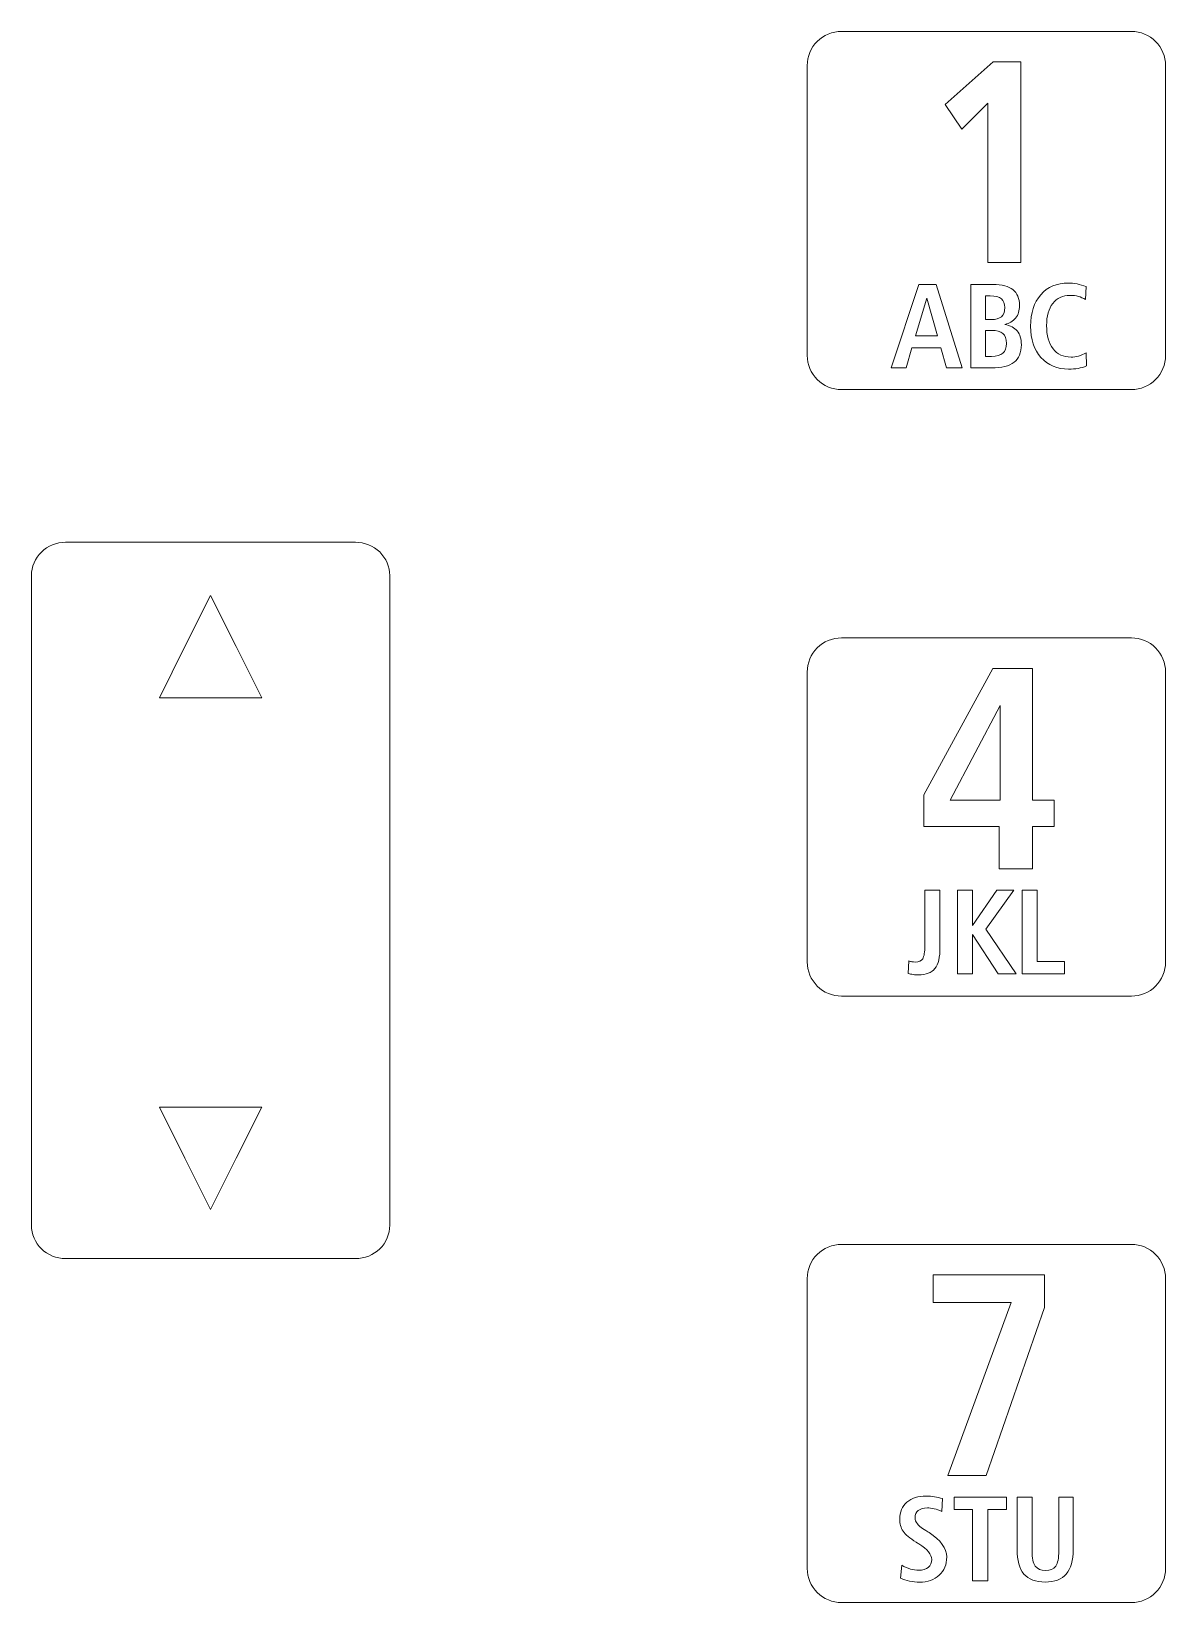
# Model space of a CAD drawing. Header units: millimetres. Extents: x -419 to 398, y -93 to 96.
# Drawn here: x -417.35 to -384.11, y 9.73 to 55.79 of the extents above; entities that cross this region are included whole.
import ezdxf

# ---------------------------------------------------------------- set-up
doc = ezdxf.new("R2010")
doc.units = ezdxf.units.MM
doc.header["$MEASUREMENT"] = 0
doc.layers.add('Master Desktop', color=7, linetype='Continuous', plot=False)

msp = doc.modelspace()

# ---------------------------------------------------------------- linework, layer by layer
at = {"layer": 'Master Desktop', "color": 250, "lineweight": 9}
for points in [[(-385.1106, 45.2882), (-385.1106, 45.2882), (-393.6106, 45.2882), (-393.6106, 45.2882), (-393.6106, 45.2882), (-393.8756, 45.288), (-394.1299, 45.3931), (-394.3174, 45.5804), (-394.3174, 45.5804), (-394.505, 45.7677), (-394.6104, 46.0231), (-394.6106, 46.2882), (-394.6106, 46.2882), (-394.6106, 46.2882), (-394.6106, 54.7882), (-394.6106, 54.7882), (-394.6106, 54.7882), (-394.6107, 55.0532), (-394.5056, 55.3075), (-394.3183, 55.495), (-394.3183, 55.495), (-394.131, 55.6826), (-393.8756, 55.788), (-393.6106, 55.7882), (-393.6106, 55.7882), (-393.6106, 55.7882), (-385.1106, 55.7882), (-385.1106, 55.7882), (-385.1106, 55.7882), (-384.8455, 55.7883), (-384.5913, 55.6832), (-384.4037, 55.4959), (-384.4037, 55.4959), (-384.2162, 55.3086), (-384.1107, 55.0532), (-384.1106, 54.7882), (-384.1106, 54.7882), (-384.1106, 54.7882), (-384.1106, 46.2882), (-384.1106, 46.2882), (-384.1106, 46.2882), (-384.1104, 46.0231), (-384.2155, 45.7689), (-384.4028, 45.5813), (-384.4028, 45.5813), (-384.5901, 45.3938), (-384.8455, 45.2883), (-385.1106, 45.2882)], [(-407.8471, 19.8133), (-407.8471, 19.8133), (-416.3469, 19.8133), (-416.3469, 19.8133), (-416.3469, 19.8133), (-416.6119, 19.8132), (-416.8662, 19.9159), (-417.0537, 20.0988), (-417.0537, 20.0988), (-417.2413, 20.2817), (-417.3467, 20.5312), (-417.3469, 20.79), (-417.3469, 20.79), (-417.3469, 20.79), (-417.3469, 39.8364), (-417.3469, 39.8364), (-417.3469, 39.8364), (-417.347, 40.0953), (-417.2419, 40.3436), (-417.0546, 40.5268), (-417.0546, 40.5268), (-416.8673, 40.71), (-416.6119, 40.813), (-416.3469, 40.8131), (-416.3469, 40.8131), (-416.3469, 40.8131), (-407.8471, 40.8131), (-407.8471, 40.8131), (-407.8471, 40.8131), (-407.582, 40.8133), (-407.3278, 40.7106), (-407.1402, 40.5277), (-407.1402, 40.5277), (-406.9527, 40.3448), (-406.8472, 40.0953), (-406.8471, 39.8364), (-406.8471, 39.8364), (-406.8471, 39.8364), (-406.8471, 20.79), (-406.8471, 20.79), (-406.8471, 20.79), (-406.8469, 20.5312), (-406.952, 20.2828), (-407.1393, 20.0997), (-407.1393, 20.0997), (-407.3266, 19.9165), (-407.582, 19.8135), (-407.8471, 19.8133)], [(-385.1106, 27.5082), (-385.1106, 27.5082), (-393.6106, 27.5082), (-393.6106, 27.5082), (-393.6106, 27.5082), (-393.8756, 27.508), (-394.1299, 27.6131), (-394.3174, 27.8004), (-394.3174, 27.8004), (-394.505, 27.9877), (-394.6104, 28.2431), (-394.6106, 28.5082), (-394.6106, 28.5082), (-394.6106, 28.5082), (-394.6106, 37.0082), (-394.6106, 37.0082), (-394.6106, 37.0082), (-394.6107, 37.2732), (-394.5056, 37.5275), (-394.3183, 37.715), (-394.3183, 37.715), (-394.131, 37.9026), (-393.8756, 38.008), (-393.6106, 38.0082), (-393.6106, 38.0082), (-393.6106, 38.0082), (-385.1106, 38.0082), (-385.1106, 38.0082), (-385.1106, 38.0082), (-384.8455, 38.0083), (-384.5913, 37.9032), (-384.4037, 37.7159), (-384.4037, 37.7159), (-384.2162, 37.5286), (-384.1107, 37.2732), (-384.1106, 37.0082), (-384.1106, 37.0082), (-384.1106, 37.0082), (-384.1106, 28.5082), (-384.1106, 28.5082), (-384.1106, 28.5082), (-384.1104, 28.2431), (-384.2155, 27.9889), (-384.4028, 27.8013), (-384.4028, 27.8013), (-384.5901, 27.6138), (-384.8455, 27.5083), (-385.1106, 27.5082)], [(-385.1106, 9.7282), (-385.1106, 9.7282), (-393.6106, 9.7282), (-393.6106, 9.7282), (-393.6106, 9.7282), (-393.8756, 9.728), (-394.1299, 9.8331), (-394.3174, 10.0204), (-394.3174, 10.0204), (-394.505, 10.2077), (-394.6104, 10.4631), (-394.6106, 10.7282), (-394.6106, 10.7282), (-394.6106, 10.7282), (-394.6106, 19.2282), (-394.6106, 19.2282), (-394.6106, 19.2282), (-394.6107, 19.4932), (-394.5056, 19.7475), (-394.3183, 19.935), (-394.3183, 19.935), (-394.131, 20.1226), (-393.8756, 20.228), (-393.6106, 20.2282), (-393.6106, 20.2282), (-393.6106, 20.2282), (-385.1106, 20.2282), (-385.1106, 20.2282), (-385.1106, 20.2282), (-384.8455, 20.2283), (-384.5913, 20.1232), (-384.4037, 19.9359), (-384.4037, 19.9359), (-384.2162, 19.7486), (-384.1107, 19.4932), (-384.1106, 19.2282), (-384.1106, 19.2282), (-384.1106, 19.2282), (-384.1106, 10.7282), (-384.1106, 10.7282), (-384.1106, 10.7282), (-384.1104, 10.4631), (-384.2155, 10.2089), (-384.4028, 10.0213), (-384.4028, 10.0213), (-384.5901, 9.8338), (-384.8455, 9.7283), (-385.1106, 9.7282)]]:
    msp.add_open_spline(points, degree=3, knots=[0, 0, 0, 0, 0.0769231, 0.0769231, 0.0769231, 0.0769231, 0.1538462, 0.1538462, 0.1538462, 0.1538462, 0.2307692, 0.2307692, 0.2307692, 0.2307692, 0.3076923, 0.3076923, 0.3076923, 0.3076923, 0.3846154, 0.3846154, 0.3846154, 0.3846154, 0.4615385, 0.4615385, 0.4615385, 0.4615385, 0.5384615, 0.5384615, 0.5384615, 0.5384615, 0.6153846, 0.6153846, 0.6153846, 0.6153846, 0.6923077, 0.6923077, 0.6923077, 0.6923077, 0.7692308, 0.7692308, 0.7692308, 0.7692308, 0.8461538, 0.8461538, 0.8461538, 0.8461538, 1, 1, 1, 1], dxfattribs=at)
at = {"layer": 'Master Desktop', "color": 240, "lineweight": 9}
for points, knots in [([(-389.1612, 54.8939), (-389.1612, 54.8939), (-388.3555, 54.8939), (-388.3555, 54.8939), (-388.3555, 54.8939), (-388.3555, 54.8939), (-388.3555, 49.0181), (-388.3555, 49.0181), (-388.3555, 49.0181), (-388.3555, 49.0181), (-389.3207, 49.0181), (-389.3207, 49.0181), (-389.3207, 49.0181), (-389.3207, 49.0181), (-389.3207, 53.6818), (-389.3207, 53.6818), (-389.3207, 53.6818), (-389.3207, 53.6818), (-390.0813, 52.9212), (-390.0813, 52.9212), (-390.0813, 52.9212), (-390.0813, 52.9212), (-390.5737, 53.6493), (-390.5737, 53.6493), (-390.5737, 53.6493), (-390.5737, 53.6493), (-389.1612, 54.8939), (-389.1612, 54.8939)], [0, 0, 0, 0, 0.125, 0.125, 0.125, 0.125, 0.25, 0.25, 0.25, 0.25, 0.375, 0.375, 0.375, 0.375, 0.5, 0.5, 0.5, 0.5, 0.625, 0.625, 0.625, 0.625, 0.75, 0.75, 0.75, 0.75, 1, 1, 1, 1]), ([(-391.3458, 48.3717), (-391.3458, 48.3717), (-390.8378, 48.3717), (-390.8378, 48.3717), (-390.8378, 48.3717), (-390.8378, 48.3717), (-390.0694, 45.9235), (-390.0694, 45.9235), (-390.0694, 45.9235), (-390.0694, 45.9235), (-390.5309, 45.9235), (-390.5309, 45.9235), (-390.5309, 45.9235), (-390.5309, 45.9235), (-390.6932, 46.5162), (-390.6932, 46.5162), (-390.6932, 46.5162), (-390.6932, 46.5162), (-391.5475, 46.5162), (-391.5475, 46.5162), (-391.5475, 46.5162), (-391.5475, 46.5162), (-391.7162, 45.9235), (-391.7162, 45.9235), (-391.7162, 45.9235), (-391.7162, 45.9235), (-392.1507, 45.9235), (-392.1507, 45.9235), (-392.1507, 45.9235), (-392.1507, 45.9235), (-391.3458, 48.3717), (-391.3458, 48.3717)], [0, 0, 0, 0, 0.1111111, 0.1111111, 0.1111111, 0.1111111, 0.2222222, 0.2222222, 0.2222222, 0.2222222, 0.3333333, 0.3333333, 0.3333333, 0.3333333, 0.4444444, 0.4444444, 0.4444444, 0.4444444, 0.5555556, 0.5555556, 0.5555556, 0.5555556, 0.6666667, 0.6666667, 0.6666667, 0.6666667, 0.7777778, 0.7777778, 0.7777778, 0.7777778, 1, 1, 1, 1]), ([(-389.8154, 48.3717), (-389.8154, 48.3717), (-389.1663, 48.3717), (-389.1663, 48.3717), (-389.1663, 48.3717), (-388.9046, 48.3717), (-388.71, 48.3206), (-388.5818, 48.2177), (-388.5818, 48.2177), (-388.4542, 48.1148), (-388.3902, 47.9596), (-388.3902, 47.7514), (-388.3902, 47.7514), (-388.3902, 47.6033), (-388.4278, 47.4816), (-388.5036, 47.3863), (-388.5036, 47.3863), (-388.5795, 47.2911), (-388.6865, 47.2287), (-388.8241, 47.1999), (-388.8241, 47.1999), (-388.66, 47.1694), (-388.5377, 47.1047), (-388.4578, 47.0065), (-388.4578, 47.0065), (-388.3772, 46.9083), (-388.3372, 46.7743), (-388.3372, 46.6038), (-388.3372, 46.6038), (-388.3372, 46.3721), (-388.4084, 46.2004), (-388.5513, 46.0899), (-388.5513, 46.0899), (-388.6941, 45.9788), (-388.9152, 45.9235), (-389.2145, 45.9235), (-389.2145, 45.9235), (-389.2145, 45.9235), (-389.8154, 45.9235), (-389.8154, 45.9235), (-389.8154, 45.9235), (-389.8154, 45.9235), (-389.8154, 48.3717), (-389.8154, 48.3717)], [0, 0, 0, 0, 0.0833333, 0.0833333, 0.0833333, 0.0833333, 0.1666667, 0.1666667, 0.1666667, 0.1666667, 0.25, 0.25, 0.25, 0.25, 0.3333333, 0.3333333, 0.3333333, 0.3333333, 0.4166667, 0.4166667, 0.4166667, 0.4166667, 0.5, 0.5, 0.5, 0.5, 0.5833333, 0.5833333, 0.5833333, 0.5833333, 0.6666667, 0.6666667, 0.6666667, 0.6666667, 0.75, 0.75, 0.75, 0.75, 0.8333333, 0.8333333, 0.8333333, 0.8333333, 1, 1, 1, 1]), ([(-386.4393, 48.307), (-386.4393, 48.307), (-386.4569, 47.9266), (-386.4569, 47.9266), (-386.4569, 47.9266), (-386.5246, 47.9702), (-386.5939, 48.0019), (-386.6651, 48.0213), (-386.6651, 48.0213), (-386.7362, 48.0407), (-386.8197, 48.0507), (-386.915, 48.0507), (-386.915, 48.0507), (-387.1284, 48.0507), (-387.2954, 47.9725), (-387.4159, 47.8167), (-387.4159, 47.8167), (-387.5364, 47.6603), (-387.597, 47.4434), (-387.597, 47.1658), (-387.597, 47.1658), (-387.597, 46.873), (-387.5341, 46.6455), (-387.4082, 46.4838), (-387.4082, 46.4838), (-387.2824, 46.3221), (-387.1066, 46.241), (-386.8803, 46.241), (-386.8803, 46.241), (-386.8044, 46.241), (-386.7303, 46.2516), (-386.6574, 46.2727), (-386.6574, 46.2727), (-386.5845, 46.2939), (-386.5116, 46.3262), (-386.4393, 46.3686), (-386.4393, 46.3686), (-386.4393, 46.3686), (-386.4258, 45.9799), (-386.4258, 45.9799), (-386.4258, 45.9799), (-386.5063, 45.9488), (-386.5898, 45.9259), (-386.6763, 45.9106), (-386.6763, 45.9106), (-386.7633, 45.8959), (-386.855, 45.8882), (-386.9514, 45.8882), (-386.9514, 45.8882), (-387.2877, 45.8882), (-387.5576, 46.0023), (-387.761, 46.2304), (-387.761, 46.2304), (-387.9644, 46.4579), (-388.0662, 46.7631), (-388.0662, 47.1441), (-388.0662, 47.1441), (-388.0662, 47.5333), (-387.9668, 47.842), (-387.7675, 48.0695), (-387.7675, 48.0695), (-387.5682, 48.2971), (-387.2995, 48.4105), (-386.9614, 48.4105), (-386.9614, 48.4105), (-386.8767, 48.4105), (-386.7909, 48.4023), (-386.7051, 48.3858), (-386.7051, 48.3858), (-386.6186, 48.3688), (-386.5304, 48.3429), (-386.4393, 48.307)], [0, 0, 0, 0, 0.0526316, 0.0526316, 0.0526316, 0.0526316, 0.1052632, 0.1052632, 0.1052632, 0.1052632, 0.1578947, 0.1578947, 0.1578947, 0.1578947, 0.2105263, 0.2105263, 0.2105263, 0.2105263, 0.2631579, 0.2631579, 0.2631579, 0.2631579, 0.3157895, 0.3157895, 0.3157895, 0.3157895, 0.3684211, 0.3684211, 0.3684211, 0.3684211, 0.4210526, 0.4210526, 0.4210526, 0.4210526, 0.4736842, 0.4736842, 0.4736842, 0.4736842, 0.5263158, 0.5263158, 0.5263158, 0.5263158, 0.5789474, 0.5789474, 0.5789474, 0.5789474, 0.6315789, 0.6315789, 0.6315789, 0.6315789, 0.6842105, 0.6842105, 0.6842105, 0.6842105, 0.7368421, 0.7368421, 0.7368421, 0.7368421, 0.7894737, 0.7894737, 0.7894737, 0.7894737, 0.8421053, 0.8421053, 0.8421053, 0.8421053, 0.8947368, 0.8947368, 0.8947368, 0.8947368, 1, 1, 1, 1]), ([(-391.103, 47.9702), (-391.103, 47.9702), (-391.4422, 46.8619), (-391.4422, 46.8619), (-391.4422, 46.8619), (-391.4422, 46.8619), (-390.7896, 46.8619), (-390.7896, 46.8619), (-390.7896, 46.8619), (-390.7896, 46.8619), (-391.103, 47.9702), (-391.103, 47.9702)], [0, 0, 0, 0, 0.25, 0.25, 0.25, 0.25, 0.5, 0.5, 0.5, 0.5, 1, 1, 1, 1]), ([(-389.392, 48.0331), (-389.392, 48.0331), (-389.392, 47.3416), (-389.392, 47.3416), (-389.392, 47.3416), (-389.392, 47.3416), (-389.2215, 47.3416), (-389.2215, 47.3416), (-389.2215, 47.3416), (-389.0839, 47.3416), (-388.9828, 47.3699), (-388.9176, 47.4257), (-388.9176, 47.4257), (-388.8529, 47.4822), (-388.8205, 47.5703), (-388.8205, 47.6909), (-388.8205, 47.6909), (-388.8205, 47.8102), (-388.8541, 47.8967), (-388.9211, 47.9513), (-388.9211, 47.9513), (-388.9881, 48.006), (-389.0981, 48.0331), (-389.2509, 48.0331), (-389.2509, 48.0331), (-389.2509, 48.0331), (-389.392, 48.0331), (-389.392, 48.0331)], [0, 0, 0, 0, 0.125, 0.125, 0.125, 0.125, 0.25, 0.25, 0.25, 0.25, 0.375, 0.375, 0.375, 0.375, 0.5, 0.5, 0.5, 0.5, 0.625, 0.625, 0.625, 0.625, 0.75, 0.75, 0.75, 0.75, 1, 1, 1, 1]), ([(-389.392, 47.0241), (-389.392, 47.0241), (-389.392, 46.2622), (-389.392, 46.2622), (-389.392, 46.2622), (-389.392, 46.2622), (-389.2145, 46.2622), (-389.2145, 46.2622), (-389.2145, 46.2622), (-389.061, 46.2622), (-388.9487, 46.2921), (-388.8776, 46.3527), (-388.8776, 46.3527), (-388.8064, 46.4133), (-388.7712, 46.5085), (-388.7712, 46.6396), (-388.7712, 46.6396), (-388.7712, 46.7754), (-388.8058, 46.873), (-388.8752, 46.9336), (-388.8752, 46.9336), (-388.9446, 46.9942), (-389.0575, 47.0241), (-389.2145, 47.0241), (-389.2145, 47.0241), (-389.2145, 47.0241), (-389.392, 47.0241), (-389.392, 47.0241)], [0, 0, 0, 0, 0.125, 0.125, 0.125, 0.125, 0.25, 0.25, 0.25, 0.25, 0.375, 0.375, 0.375, 0.375, 0.5, 0.5, 0.5, 0.5, 0.625, 0.625, 0.625, 0.625, 0.75, 0.75, 0.75, 0.75, 1, 1, 1, 1]), ([(-412.097, 39.2536), (-412.097, 39.2536), (-411.347, 37.7537), (-411.347, 37.7537), (-411.347, 37.7537), (-411.347, 37.7537), (-410.597, 36.2536), (-410.597, 36.2536), (-410.597, 36.2536), (-410.597, 36.2536), (-412.097, 36.2536), (-412.097, 36.2536), (-412.097, 36.2536), (-412.097, 36.2536), (-413.597, 36.2536), (-413.597, 36.2536), (-413.597, 36.2536), (-413.597, 36.2536), (-412.847, 37.7537), (-412.847, 37.7537), (-412.847, 37.7537), (-412.847, 37.7537), (-412.097, 39.2536), (-412.097, 39.2536)], [0, 0, 0, 0, 0.1428571, 0.1428571, 0.1428571, 0.1428571, 0.2857143, 0.2857143, 0.2857143, 0.2857143, 0.4285714, 0.4285714, 0.4285714, 0.4285714, 0.5714286, 0.5714286, 0.5714286, 0.5714286, 0.7142857, 0.7142857, 0.7142857, 0.7142857, 1, 1, 1, 1]), ([(-389.1739, 37.1139), (-389.1739, 37.1139), (-388.014, 37.1139), (-388.014, 37.1139), (-388.014, 37.1139), (-388.014, 37.1139), (-388.014, 33.2532), (-388.014, 33.2532), (-388.014, 33.2532), (-388.014, 33.2532), (-387.379, 33.2532), (-387.379, 33.2532), (-387.379, 33.2532), (-387.379, 33.2532), (-387.379, 32.4827), (-387.379, 32.4827), (-387.379, 32.4827), (-387.379, 32.4827), (-388.014, 32.4827), (-388.014, 32.4827), (-388.014, 32.4827), (-388.014, 32.4827), (-388.014, 31.2381), (-388.014, 31.2381), (-388.014, 31.2381), (-388.014, 31.2381), (-388.9876, 31.2381), (-388.9876, 31.2381), (-388.9876, 31.2381), (-388.9876, 31.2381), (-388.9876, 32.4827), (-388.9876, 32.4827), (-388.9876, 32.4827), (-388.9876, 32.4827), (-391.1974, 32.4827), (-391.1974, 32.4827), (-391.1974, 32.4827), (-391.1974, 32.4827), (-391.1974, 33.4126), (-391.1974, 33.4126), (-391.1974, 33.4126), (-391.1974, 33.4126), (-389.1739, 37.1139), (-389.1739, 37.1139)], [0, 0, 0, 0, 0.0833333, 0.0833333, 0.0833333, 0.0833333, 0.1666667, 0.1666667, 0.1666667, 0.1666667, 0.25, 0.25, 0.25, 0.25, 0.3333333, 0.3333333, 0.3333333, 0.3333333, 0.4166667, 0.4166667, 0.4166667, 0.4166667, 0.5, 0.5, 0.5, 0.5, 0.5833333, 0.5833333, 0.5833333, 0.5833333, 0.6666667, 0.6666667, 0.6666667, 0.6666667, 0.75, 0.75, 0.75, 0.75, 0.8333333, 0.8333333, 0.8333333, 0.8333333, 1, 1, 1, 1]), ([(-388.9622, 36.0231), (-388.9622, 36.0231), (-390.4255, 33.2532), (-390.4255, 33.2532), (-390.4255, 33.2532), (-390.4255, 33.2532), (-388.9622, 33.2532), (-388.9622, 33.2532), (-388.9622, 33.2532), (-388.9622, 33.2532), (-388.9622, 36.0231), (-388.9622, 36.0231)], [0, 0, 0, 0, 0.25, 0.25, 0.25, 0.25, 0.5, 0.5, 0.5, 0.5, 1, 1, 1, 1]), ([(-391.1657, 30.6093), (-391.1657, 30.6093), (-390.7212, 30.6093), (-390.7212, 30.6093), (-390.7212, 30.6093), (-390.7212, 30.6093), (-390.7212, 28.9442), (-390.7212, 28.9442), (-390.7212, 28.9442), (-390.7212, 28.6491), (-390.7706, 28.4398), (-390.8687, 28.3157), (-390.8687, 28.3157), (-390.9669, 28.1917), (-391.128, 28.1294), (-391.3526, 28.1294), (-391.3526, 28.1294), (-391.4061, 28.1294), (-391.4579, 28.1329), (-391.5078, 28.1405), (-391.5078, 28.1405), (-391.5572, 28.1482), (-391.6054, 28.1593), (-391.6525, 28.174), (-391.6525, 28.174), (-391.6525, 28.174), (-391.6354, 28.5415), (-391.6354, 28.5415), (-391.6354, 28.5415), (-391.6043, 28.5297), (-391.5725, 28.5209), (-391.5414, 28.5156), (-391.5414, 28.5156), (-391.5096, 28.5098), (-391.4773, 28.5068), (-391.4455, 28.5068), (-391.4455, 28.5068), (-391.3409, 28.5068), (-391.268, 28.5392), (-391.2268, 28.6032), (-391.2268, 28.6032), (-391.1862, 28.6679), (-391.1657, 28.7973), (-391.1657, 28.993), (-391.1657, 28.993), (-391.1657, 28.993), (-391.1657, 30.6093), (-391.1657, 30.6093)], [0, 0, 0, 0, 0.0769231, 0.0769231, 0.0769231, 0.0769231, 0.1538462, 0.1538462, 0.1538462, 0.1538462, 0.2307692, 0.2307692, 0.2307692, 0.2307692, 0.3076923, 0.3076923, 0.3076923, 0.3076923, 0.3846154, 0.3846154, 0.3846154, 0.3846154, 0.4615385, 0.4615385, 0.4615385, 0.4615385, 0.5384615, 0.5384615, 0.5384615, 0.5384615, 0.6153846, 0.6153846, 0.6153846, 0.6153846, 0.6923077, 0.6923077, 0.6923077, 0.6923077, 0.7692308, 0.7692308, 0.7692308, 0.7692308, 0.8461538, 0.8461538, 0.8461538, 0.8461538, 1, 1, 1, 1]), ([(-390.2056, 30.6093), (-390.2056, 30.6093), (-389.7646, 30.6093), (-389.7646, 30.6093), (-389.7646, 30.6093), (-389.7646, 30.6093), (-389.7646, 29.5792), (-389.7646, 29.5792), (-389.7646, 29.5792), (-389.7646, 29.5792), (-389.0596, 30.6093), (-389.0596, 30.6093), (-389.0596, 30.6093), (-389.0596, 30.6093), (-388.5616, 30.6093), (-388.5616, 30.6093), (-388.5616, 30.6093), (-388.5616, 30.6093), (-389.3765, 29.4669), (-389.3765, 29.4669), (-389.3765, 29.4669), (-389.3765, 29.4669), (-388.4876, 28.1611), (-388.4876, 28.1611), (-388.4876, 28.1611), (-388.4876, 28.1611), (-389.0167, 28.1611), (-389.0167, 28.1611), (-389.0167, 28.1611), (-389.0167, 28.1611), (-389.7646, 29.3152), (-389.7646, 29.3152), (-389.7646, 29.3152), (-389.7646, 29.3152), (-389.7646, 28.1611), (-389.7646, 28.1611), (-389.7646, 28.1611), (-389.7646, 28.1611), (-390.2056, 28.1611), (-390.2056, 28.1611), (-390.2056, 28.1611), (-390.2056, 28.1611), (-390.2056, 30.6093), (-390.2056, 30.6093)], [0, 0, 0, 0, 0.0833333, 0.0833333, 0.0833333, 0.0833333, 0.1666667, 0.1666667, 0.1666667, 0.1666667, 0.25, 0.25, 0.25, 0.25, 0.3333333, 0.3333333, 0.3333333, 0.3333333, 0.4166667, 0.4166667, 0.4166667, 0.4166667, 0.5, 0.5, 0.5, 0.5, 0.5833333, 0.5833333, 0.5833333, 0.5833333, 0.6666667, 0.6666667, 0.6666667, 0.6666667, 0.75, 0.75, 0.75, 0.75, 0.8333333, 0.8333333, 0.8333333, 0.8333333, 1, 1, 1, 1]), ([(-388.3106, 30.6093), (-388.3106, 30.6093), (-387.8696, 30.6093), (-387.8696, 30.6093), (-387.8696, 30.6093), (-387.8696, 30.6093), (-387.8696, 28.5209), (-387.8696, 28.5209), (-387.8696, 28.5209), (-387.8696, 28.5209), (-387.0688, 28.5209), (-387.0688, 28.5209), (-387.0688, 28.5209), (-387.0688, 28.5209), (-387.0688, 28.1611), (-387.0688, 28.1611), (-387.0688, 28.1611), (-387.0688, 28.1611), (-388.3106, 28.1611), (-388.3106, 28.1611), (-388.3106, 28.1611), (-388.3106, 28.1611), (-388.3106, 30.6093), (-388.3106, 30.6093)], [0, 0, 0, 0, 0.1428571, 0.1428571, 0.1428571, 0.1428571, 0.2857143, 0.2857143, 0.2857143, 0.2857143, 0.4285714, 0.4285714, 0.4285714, 0.4285714, 0.5714286, 0.5714286, 0.5714286, 0.5714286, 0.7142857, 0.7142857, 0.7142857, 0.7142857, 1, 1, 1, 1]), ([(-412.097, 21.2536), (-412.097, 21.2536), (-411.347, 22.7535), (-411.347, 22.7535), (-411.347, 22.7535), (-411.347, 22.7535), (-410.597, 24.2536), (-410.597, 24.2536), (-410.597, 24.2536), (-410.597, 24.2536), (-412.097, 24.2536), (-412.097, 24.2536), (-412.097, 24.2536), (-412.097, 24.2536), (-413.597, 24.2536), (-413.597, 24.2536), (-413.597, 24.2536), (-413.597, 24.2536), (-412.847, 22.7535), (-412.847, 22.7535), (-412.847, 22.7535), (-412.847, 22.7535), (-412.097, 21.2536), (-412.097, 21.2536)], [0, 0, 0, 0, 0.1428571, 0.1428571, 0.1428571, 0.1428571, 0.2857143, 0.2857143, 0.2857143, 0.2857143, 0.4285714, 0.4285714, 0.4285714, 0.4285714, 0.5714286, 0.5714286, 0.5714286, 0.5714286, 0.7142857, 0.7142857, 0.7142857, 0.7142857, 1, 1, 1, 1]), ([(-390.9223, 19.3339), (-390.9223, 19.3339), (-387.6542, 19.3339), (-387.6542, 19.3339), (-387.6542, 19.3339), (-387.6542, 19.3339), (-387.6542, 18.3786), (-387.6542, 18.3786), (-387.6542, 18.3786), (-387.6542, 18.3786), (-389.3645, 13.4581), (-389.3645, 13.4581), (-389.3645, 13.4581), (-389.3645, 13.4581), (-390.4891, 13.4581), (-390.4891, 13.4581), (-390.4891, 13.4581), (-390.4891, 13.4581), (-388.6378, 18.5211), (-388.6378, 18.5211), (-388.6378, 18.5211), (-388.6378, 18.5211), (-390.9223, 18.5211), (-390.9223, 18.5211), (-390.9223, 18.5211), (-390.9223, 18.5211), (-390.9223, 19.3339), (-390.9223, 19.3339)], [0, 0, 0, 0, 0.125, 0.125, 0.125, 0.125, 0.25, 0.25, 0.25, 0.25, 0.375, 0.375, 0.375, 0.375, 0.5, 0.5, 0.5, 0.5, 0.625, 0.625, 0.625, 0.625, 0.75, 0.75, 0.75, 0.75, 1, 1, 1, 1]), ([(-390.6438, 12.7746), (-390.6438, 12.7746), (-390.6644, 12.4013), (-390.6644, 12.4013), (-390.6644, 12.4013), (-390.7449, 12.4348), (-390.8208, 12.4601), (-390.8919, 12.4771), (-390.8919, 12.4771), (-390.9631, 12.4942), (-391.0295, 12.503), (-391.0912, 12.503), (-391.0912, 12.503), (-391.2071, 12.503), (-391.2964, 12.4783), (-391.3582, 12.4289), (-391.3582, 12.4289), (-391.4199, 12.3795), (-391.4511, 12.309), (-391.4511, 12.2172), (-391.4511, 12.2172), (-391.4511, 12.1496), (-391.4281, 12.0879), (-391.3829, 12.0326), (-391.3829, 12.0326), (-391.3376, 11.9779), (-391.2353, 11.9003), (-391.076, 11.8004), (-391.076, 11.8004), (-391.076, 11.8004), (-391.0401, 11.778), (-391.0401, 11.778), (-391.0401, 11.778), (-390.6955, 11.5587), (-390.5233, 11.3212), (-390.5233, 11.0649), (-390.5233, 11.0649), (-390.5233, 10.845), (-390.5968, 10.6662), (-390.7438, 10.5304), (-390.7438, 10.5304), (-390.8907, 10.3946), (-391.083, 10.3264), (-391.3205, 10.3264), (-391.3205, 10.3264), (-391.4181, 10.3264), (-391.5151, 10.337), (-391.611, 10.3576), (-391.611, 10.3576), (-391.7068, 10.3781), (-391.7944, 10.4069), (-391.875, 10.4434), (-391.875, 10.4434), (-391.875, 10.4434), (-391.8421, 10.8203), (-391.8421, 10.8203), (-391.8421, 10.8203), (-391.7562, 10.7721), (-391.6715, 10.7362), (-391.5881, 10.7121), (-391.5881, 10.7121), (-391.5052, 10.688), (-391.4228, 10.6756), (-391.3411, 10.6756), (-391.3411, 10.6756), (-391.2253, 10.6756), (-391.1336, 10.7039), (-391.066, 10.7609), (-391.066, 10.7609), (-390.9983, 10.8179), (-390.9642, 10.8938), (-390.9642, 10.989), (-390.9642, 10.989), (-390.9642, 11.1384), (-391.0895, 11.2906), (-391.3394, 11.4453), (-391.3394, 11.4453), (-391.3758, 11.4682), (-391.4034, 11.4858), (-391.4217, 11.497), (-391.4217, 11.497), (-391.6069, 11.614), (-391.7333, 11.7222), (-391.8009, 11.8216), (-391.8009, 11.8216), (-391.8685, 11.9209), (-391.9026, 12.0391), (-391.9026, 12.1755), (-391.9026, 12.1755), (-391.9026, 12.3825), (-391.8326, 12.5465), (-391.6927, 12.6688), (-391.6927, 12.6688), (-391.5528, 12.7911), (-391.3623, 12.8522), (-391.1224, 12.8522), (-391.1224, 12.8522), (-391.0436, 12.8522), (-390.9631, 12.8458), (-390.8825, 12.8322), (-390.8825, 12.8322), (-390.8014, 12.8193), (-390.722, 12.7999), (-390.6438, 12.7746)], [0, 0, 0, 0, 0.037037, 0.037037, 0.037037, 0.037037, 0.0740741, 0.0740741, 0.0740741, 0.0740741, 0.1111111, 0.1111111, 0.1111111, 0.1111111, 0.1481481, 0.1481481, 0.1481481, 0.1481481, 0.1851852, 0.1851852, 0.1851852, 0.1851852, 0.2222222, 0.2222222, 0.2222222, 0.2222222, 0.2592593, 0.2592593, 0.2592593, 0.2592593, 0.2962963, 0.2962963, 0.2962963, 0.2962963, 0.3333333, 0.3333333, 0.3333333, 0.3333333, 0.3703704, 0.3703704, 0.3703704, 0.3703704, 0.4074074, 0.4074074, 0.4074074, 0.4074074, 0.4444444, 0.4444444, 0.4444444, 0.4444444, 0.4814815, 0.4814815, 0.4814815, 0.4814815, 0.5185185, 0.5185185, 0.5185185, 0.5185185, 0.5555556, 0.5555556, 0.5555556, 0.5555556, 0.5925926, 0.5925926, 0.5925926, 0.5925926, 0.6296296, 0.6296296, 0.6296296, 0.6296296, 0.6666667, 0.6666667, 0.6666667, 0.6666667, 0.7037037, 0.7037037, 0.7037037, 0.7037037, 0.7407407, 0.7407407, 0.7407407, 0.7407407, 0.7777778, 0.7777778, 0.7777778, 0.7777778, 0.8148148, 0.8148148, 0.8148148, 0.8148148, 0.8518519, 0.8518519, 0.8518519, 0.8518519, 0.8888889, 0.8888889, 0.8888889, 0.8888889, 0.9259259, 0.9259259, 0.9259259, 0.9259259, 1, 1, 1, 1]), ([(-390.3081, 12.8134), (-390.3081, 12.8134), (-388.7736, 12.8134), (-388.7736, 12.8134), (-388.7736, 12.8134), (-388.7736, 12.8134), (-388.7736, 12.4607), (-388.7736, 12.4607), (-388.7736, 12.4607), (-388.7736, 12.4607), (-389.3203, 12.4607), (-389.3203, 12.4607), (-389.3203, 12.4607), (-389.3203, 12.4607), (-389.3203, 10.3652), (-389.3203, 10.3652), (-389.3203, 10.3652), (-389.3203, 10.3652), (-389.7648, 10.3652), (-389.7648, 10.3652), (-389.7648, 10.3652), (-389.7648, 10.3652), (-389.7648, 12.4607), (-389.7648, 12.4607), (-389.7648, 12.4607), (-389.7648, 12.4607), (-390.3081, 12.4607), (-390.3081, 12.4607), (-390.3081, 12.4607), (-390.3081, 12.4607), (-390.3081, 12.8134), (-390.3081, 12.8134)], [0, 0, 0, 0, 0.1111111, 0.1111111, 0.1111111, 0.1111111, 0.2222222, 0.2222222, 0.2222222, 0.2222222, 0.3333333, 0.3333333, 0.3333333, 0.3333333, 0.4444444, 0.4444444, 0.4444444, 0.4444444, 0.5555556, 0.5555556, 0.5555556, 0.5555556, 0.6666667, 0.6666667, 0.6666667, 0.6666667, 0.7777778, 0.7777778, 0.7777778, 0.7777778, 1, 1, 1, 1]), ([(-388.4626, 12.8134), (-388.4626, 12.8134), (-388.0216, 12.8134), (-388.0216, 12.8134), (-388.0216, 12.8134), (-388.0216, 12.8134), (-388.0216, 11.2407), (-388.0216, 11.2407), (-388.0216, 11.2407), (-388.0216, 11.0325), (-387.991, 10.8855), (-387.9305, 10.7985), (-387.9305, 10.7985), (-387.8693, 10.7121), (-387.7694, 10.6686), (-387.6288, 10.6686), (-387.6288, 10.6686), (-387.4889, 10.6686), (-387.389, 10.7115), (-387.329, 10.7979), (-387.329, 10.7979), (-387.2684, 10.8838), (-387.2384, 11.0313), (-387.2384, 11.2407), (-387.2384, 11.2407), (-387.2384, 11.2407), (-387.2384, 12.8134), (-387.2384, 12.8134), (-387.2384, 12.8134), (-387.2384, 12.8134), (-386.8187, 12.8134), (-386.8187, 12.8134), (-386.8187, 12.8134), (-386.8187, 12.8134), (-386.8187, 11.2906), (-386.8187, 11.2906), (-386.8187, 11.2906), (-386.8187, 10.962), (-386.8857, 10.7191), (-387.0203, 10.5633), (-387.0203, 10.5633), (-387.1544, 10.4075), (-387.3607, 10.3299), (-387.6394, 10.3299), (-387.6394, 10.3299), (-387.9199, 10.3299), (-388.1268, 10.4075), (-388.2609, 10.5633), (-388.2609, 10.5633), (-388.3955, 10.7191), (-388.4626, 10.962), (-388.4626, 11.2906), (-388.4626, 11.2906), (-388.4626, 11.2906), (-388.4626, 12.8134), (-388.4626, 12.8134)], [0, 0, 0, 0, 0.0666667, 0.0666667, 0.0666667, 0.0666667, 0.1333333, 0.1333333, 0.1333333, 0.1333333, 0.2, 0.2, 0.2, 0.2, 0.2666667, 0.2666667, 0.2666667, 0.2666667, 0.3333333, 0.3333333, 0.3333333, 0.3333333, 0.4, 0.4, 0.4, 0.4, 0.4666667, 0.4666667, 0.4666667, 0.4666667, 0.5333333, 0.5333333, 0.5333333, 0.5333333, 0.6, 0.6, 0.6, 0.6, 0.6666667, 0.6666667, 0.6666667, 0.6666667, 0.7333333, 0.7333333, 0.7333333, 0.7333333, 0.8, 0.8, 0.8, 0.8, 0.8666667, 0.8666667, 0.8666667, 0.8666667, 1, 1, 1, 1])]:
    msp.add_open_spline(points, degree=3, knots=knots, dxfattribs=at)

doc.saveas('drawing.dxf')
